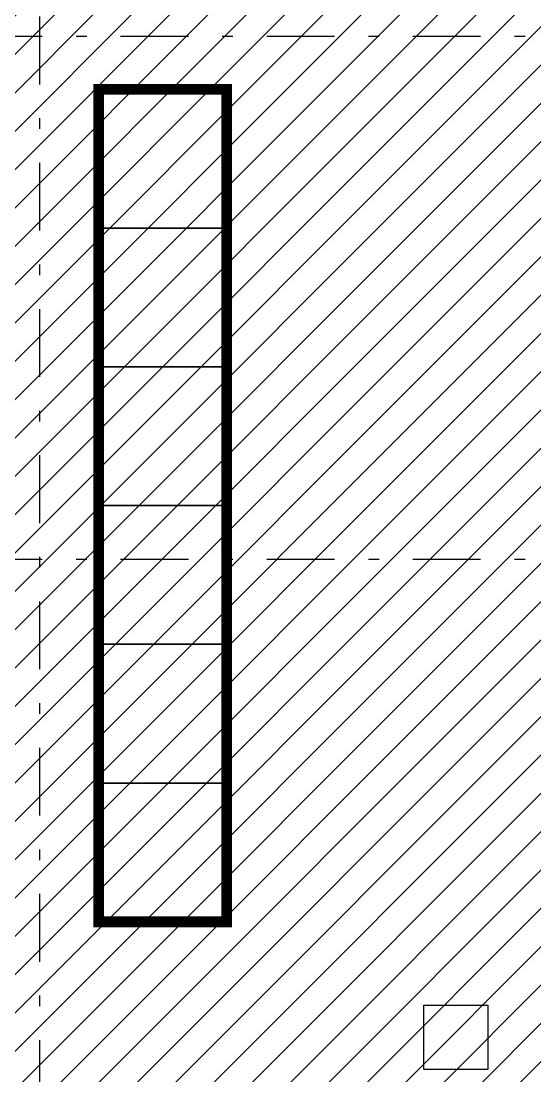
# Model space of a CAD drawing. Header units: millimetres. Extents: x -77 to 207, y -160 to 187.
# Drawn here: x -47.91 to -43.1, y 4.96 to 14.84 of the extents above; entities that cross this region are included whole.
import ezdxf
from ezdxf.xclip import XClip

# ---------------------------------------------------------------- set-up
doc = ezdxf.new("R2010")
doc.units = ezdxf.units.MM
doc.header["$LTSCALE"] = 0.1
doc.linetypes.add('X REF - ANELO INST bind$0$X REF - ANELO$0$DASHDOT2', pattern=[12.7, 6.35, -3.175, 0, -3.175])
for name, color, linetype in [('C01 Foil blanco', 30, 'Continuous'), ('X REF - ANELO INST bind$0$X REF - ANELO$0$E-GENERAL', 8, 'Continuous'), ('X REF - ANELO INST bind$0$X REF - ANELO$0$E-REJILLAS', 8, 'Continuous'), ('X REF - ANELO INST bind$0$X REF - ANELO$0$MET-EJE CABRIADAS', 8, 'X REF - ANELO INST bind$0$X REF - ANELO$0$DASHDOT2'), ('X REF - ANELO INST bind$0$X REF - ANELO$0$P-PINT VIAL AMARILLA', 9, 'Continuous')]:
    doc.layers.add(name, color=color, linetype=linetype)

# ---------------------------------------------------------------- blocks, each defined once
blk = doc.blocks.new('X REF - ANELO INST bind$0$X REF - ANELO')
at = {"layer": 'X REF - ANELO INST bind$0$X REF - ANELO$0$E-GENERAL'}
for points in [[(-45.9857, 14.2045), (-47.1857, 14.2045), (-47.1857, 12.9045), (-45.9857, 12.9045)], [(-45.9857, 12.9045), (-47.1857, 12.9045), (-47.1857, 11.6045), (-45.9857, 11.6045)], [(-45.9857, 11.6045), (-47.1857, 11.6045), (-47.1857, 10.3045), (-45.9857, 10.3045)], [(-45.9857, 10.3045), (-47.1857, 10.3045), (-47.1857, 9.0045), (-45.9857, 9.0045)], [(-45.9857, 9.0045), (-47.1857, 9.0045), (-47.1857, 7.7045), (-45.9857, 7.7045)], [(-45.9857, 7.7045), (-47.1857, 7.7045), (-47.1857, 6.4045), (-45.9857, 6.4045)]]:
    blk.add_lwpolyline(points, close=True, dxfattribs=at)
at = {"layer": 'X REF - ANELO INST bind$0$X REF - ANELO$0$E-REJILLAS'}
blk.add_lwpolyline([(-44.1377, 5.6223), (-43.5377, 5.6223), (-43.5377, 5.0223), (-44.1377, 5.0223)], close=True, dxfattribs=at)
at = {"layer": 'X REF - ANELO INST bind$0$X REF - ANELO$0$MET-EJE CABRIADAS'}
for p, q in [((-47.7395, -0.8196, 0.0194), (-47.7395, 42.1212, 0.0194)), ((1.6043, 14.6999), (-54.2799, 14.6999)), ((1.6043, 9.7999), (-54.2799, 9.7999))]:
    blk.add_line(p, q, dxfattribs=at)
at = {"layer": 'X REF - ANELO INST bind$0$X REF - ANELO$0$P-PINT VIAL AMARILLA', "const_width": 0.1}
blk.add_lwpolyline([(-45.9857, 6.4045), (-45.9857, 14.2045), (-47.1857, 14.2045), (-47.1857, 6.4045)], close=True, dxfattribs=at)
blk = doc.blocks.new('X REF - ANELO INST bind')
ref = blk.add_blockref('X REF - ANELO INST bind$0$X REF - ANELO', (0, 0))
XClip(ref).set_block_clipping_path([(-76.9680737415, -24.7711317477), (92.9860355418, 61.1669630168)])

msp = doc.modelspace()

# ---------------------------------------------------------------- hatches: boundary and pattern name
at = {"layer": 'C01 Foil blanco'}
h = msp.add_hatch(dxfattribs=at)
h.set_pattern_fill('ANSI31', color=256, scale=0.08, style=0)
edge = h.paths.add_edge_path()
edge.add_line((-49.0214, 4.5849), (-49.0214, 14.5609))
edge.add_line((-49.0214, 14.5609), (-53.1984, 14.5609))
edge.add_line((-53.1984, 14.5609), (-53.1984, 16.7143))
edge.add_line((-53.1984, 16.7143), (-49.0215, 16.7143))
edge.add_line((-49.0215, 16.7143), (-49.0215, 37.3805))
edge.add_line((-49.0215, 37.3805), (-26.4226, 37.3805))
edge.add_line((-26.4226, 37.3805), (-26.4226, 33.4266))
edge.add_line((-26.4226, 33.4266), (-29.1206, 33.4266))
edge.add_line((-29.1206, 33.4266), (-29.1206, 29.2452))
edge.add_line((-29.1206, 29.2452), (-42.6771, 29.2452))
edge.add_line((-42.6771, 29.2452), (-42.6764, 4.5849))
edge.add_line((-42.6764, 4.5849), (-49.0214, 4.585))

# ---------------------------------------------------------------- block references
msp.add_blockref('X REF - ANELO INST bind', (0, 0))

doc.saveas('drawing.dxf')
